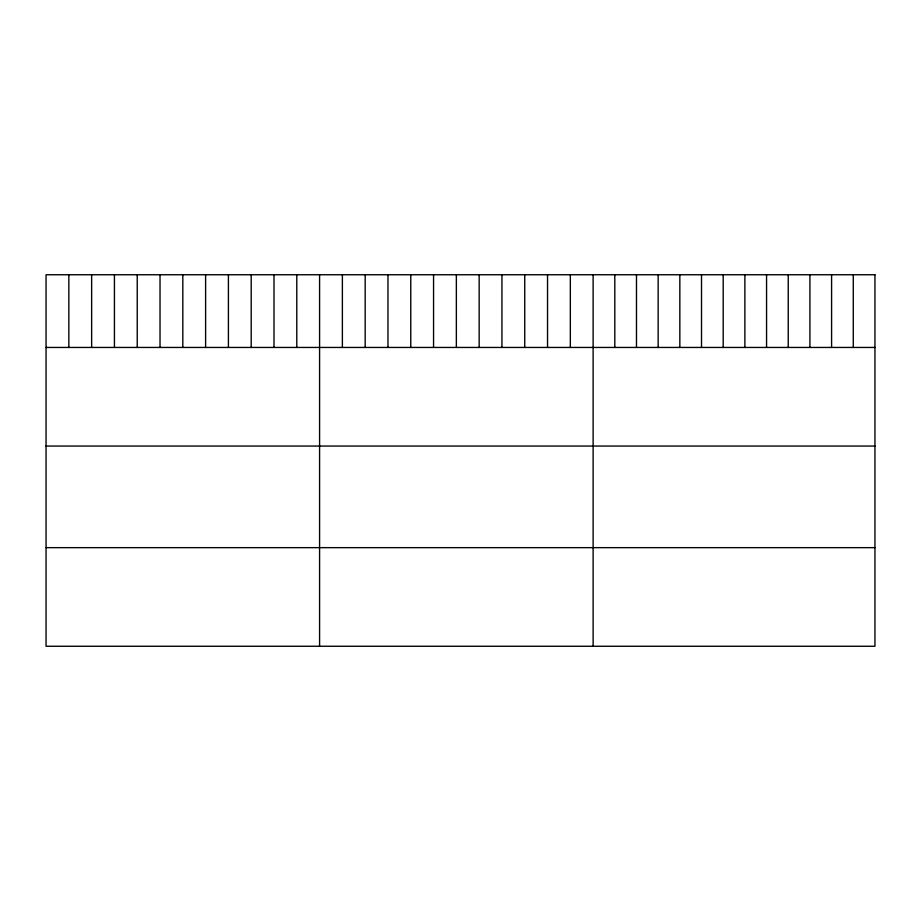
<?xml version="1.0" encoding="UTF-8"?>
<svg xmlns="http://www.w3.org/2000/svg" width="921" height="921" viewBox="0 0 921 921"><rect width="100%" height="100%" fill="white"/><g stroke="black" fill="none" stroke-linecap="round" stroke-linejoin="round"><path stroke-width="1.38" d="M46.05 347.447L874.95 347.447M46.05 446.052L874.95 446.052M46.05 547.65L874.95 547.65M853.272 274.746L853.272 347.447M831.594 274.746L831.594 347.447M809.916 274.746L809.916 347.447M788.238 274.746L788.238 347.447M766.56 274.746L766.56 347.447M744.882 274.746L744.882 347.447M723.192 274.746L723.192 347.447M701.514 274.746L701.514 347.447M679.836 274.746L679.836 347.447M658.158 274.746L658.158 347.447M636.48 274.746L636.48 347.447M614.802 274.746L614.802 347.447M593.124 274.746L593.124 646.254M570.329 274.746L570.329 347.447M547.535 274.746L547.535 347.447M524.74 274.746L524.74 347.447M501.945 274.746L501.945 347.447M479.15 274.746L479.15 347.447M456.356 274.746L456.356 347.447M433.561 274.746L433.561 347.447M410.766 274.746L410.766 347.447M387.971 274.746L387.971 347.447M365.177 274.746L365.177 347.447M342.382 274.746L342.382 347.447M319.587 274.746L319.587 646.254M296.792 274.746L296.792 347.447M273.998 274.746L273.998 347.447M251.203 274.746L251.203 347.447M228.408 274.746L228.408 347.447M205.613 274.746L205.613 347.447M182.819 274.746L182.819 347.447M160.024 274.746L160.024 347.447M137.229 274.746L137.229 347.447M114.434 274.746L114.434 347.447M91.639 274.746L91.639 347.447M68.845 274.746L68.845 347.447M874.95 274.746L46.05 274.746L46.05 646.254L874.95 646.254L874.95 274.746"/></g></svg>
